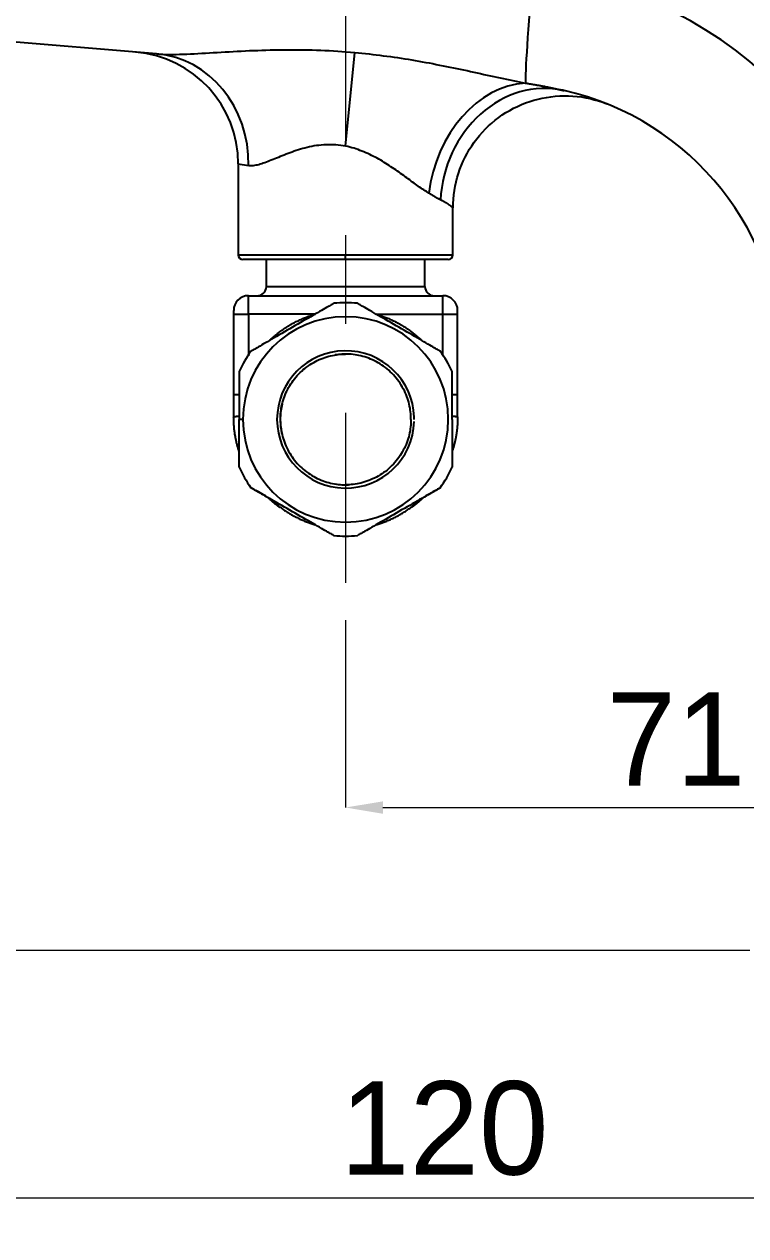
# Model space of a CAD drawing. Extents: x 0 to 1354, y 0 to 992.
# Drawn here: x 740.4 to 817.7, y 305.1 to 434.8 of the extents above; entities that cross this region are included whole.
import ezdxf

# ---------------------------------------------------------------- set-up
doc = ezdxf.new("R2010")
doc.units = 0
doc.header["$LTSCALE"] = 6
doc.header["$MEASUREMENT"] = 0
doc.header["$PDMODE"] = 3
doc.header["$PDSIZE"] = -10
doc.linetypes.add('CENTER2', pattern=[28.575, 19.05, -3.175, 3.175, -3.175])
doc.layers.get('0').update_dxf_attribs({"linetype": 'CONTINUOUS'})
doc.layers.get('DEFPOINTS').update_dxf_attribs({"linetype": 'CONTINUOUS'})
doc.layers.add('Cneter', color=1, linetype='CENTER2', lineweight=13)
doc.styles.add('Daelim Dimension', font='')
doc.styles.get('Daelim Dimension').set_extended_font_data('나눔고딕')
doc.dimstyles.new('DEFAULT', dxfattribs={"dimscale": 2, "dimtxt": 2, "dimasz": 2, "dimexe": 0, "dimexo": 2, "dimgap": 1, "dimtad": 1, "dimdec": 1, "dimzin": 9, "dimdsep": 46, "dimtxsty": 'Daelim Dimension', "dimcen": 0.5, "dimclrd": 252, "dimclre": 252, "dimclrt": 3, "dimadec": 1, "dimazin": 0, "dimtfac": 1, "dimtdec": 1, "dimtix": 1, "dimtmove": 0, "dimatfit": 3, "dimfxl": 1, "dimtolj": 1, "dimtzin": 1, "dimlwd": 9, "dimlwe": 9, "dimarcsym": 0})

# ---------------------------------------------------------------- blocks, each defined once
blk = doc.blocks.new('*D0')
at = {"color": 5, "lineweight": 9, "ltscale": 0.5, "transparency": 16777216}
for p, q in [((739.67, 496.61), (657.77, 496.61)), ((657.77, 492.61), (657.77, 339.62)), ((818.17, 335.62), (657.77, 335.62))]:
    blk.add_line(p, q, dxfattribs=at)
at = {"color": 5, "ltscale": 0.5, "transparency": 16777216}
for points in [[(657.1, 492.61), (658.44, 492.61), (657.77, 496.61)], [(657.1, 339.62), (658.44, 339.62), (657.77, 335.62)]]:
    blk.add_solid(points, dxfattribs=at)
at = {"layer": 'DEFPOINTS', "color": 0, "ltscale": 0.5, "transparency": 16777216}
for p in [(743.67, 496.61), (657.77, 335.62), (822.17, 335.62)]:
    blk.add_point(p, dxfattribs=at)
at = {"color": 7, "ltscale": 0.5, "transparency": 16777216, "insert": (650.33, 416.12), "char_height": 10, "attachment_point": 5, "rotation": 90, "style": 'Daelim Dimension'}
blk.add_mtext('\\A1;161', dxfattribs=at)
blk = doc.blocks.new('*D1')
at = {"color": 5, "lineweight": 9, "ltscale": 0.5, "transparency": 16777216}
for p, q in [((774.87, 370.99), (774.87, 350.93)), ((778.87, 350.93), (841.67, 350.93)), ((845.67, 333.62), (845.67, 350.93))]:
    blk.add_line(p, q, dxfattribs=at)
at = {"color": 5, "ltscale": 0.5, "transparency": 16777216}
for points in [[(778.87, 351.59), (778.87, 350.26), (774.87, 350.93)], [(841.67, 351.59), (841.67, 350.26), (845.67, 350.93)]]:
    blk.add_solid(points, dxfattribs=at)
at = {"layer": 'DEFPOINTS', "color": 0, "ltscale": 0.5, "transparency": 16777216}
for p in [(774.87, 374.99), (845.67, 350.93), (845.67, 329.62)]:
    blk.add_point(p, dxfattribs=at)
at = {"color": 7, "ltscale": 0.5, "transparency": 16777216, "insert": (810.27, 358.26), "char_height": 10, "attachment_point": 5, "style": 'Daelim Dimension'}
blk.add_mtext('\\A1;71', dxfattribs=at)
blk = doc.blocks.new('*D2')
at = {"color": 5, "lineweight": 9, "ltscale": 0.5, "transparency": 16777216}
for p, q in [((725.22, 424.68), (725.22, 309.13)), ((845.67, 326.62), (845.67, 309.13)), ((729.22, 309.13), (841.67, 309.13))]:
    blk.add_line(p, q, dxfattribs=at)
at = {"color": 5, "ltscale": 0.5, "transparency": 16777216}
for points in [[(729.22, 309.8), (729.22, 308.46), (725.22, 309.13)], [(841.67, 309.8), (841.67, 308.46), (845.67, 309.13)]]:
    blk.add_solid(points, dxfattribs=at)
at = {"layer": 'DEFPOINTS', "color": 0, "ltscale": 0.5, "transparency": 16777216}
for p in [(725.22, 428.68), (845.67, 330.62), (845.67, 309.13)]:
    blk.add_point(p, dxfattribs=at)
at = {"color": 7, "ltscale": 0.5, "transparency": 16777216, "insert": (785.44, 316.55), "char_height": 10, "attachment_point": 5, "style": 'Daelim Dimension'}
blk.add_mtext('\\A1;120', dxfattribs=at)
blk = doc.blocks.new('*D4')
at = {"color": 5, "lineweight": 9, "ltscale": 0.5, "transparency": 16777216}
for p, q in [((721.17, 428.73), (690.37, 428.73)), ((690.37, 424.73), (690.37, 339.62)), ((812.82, 335.62), (690.37, 335.62))]:
    blk.add_line(p, q, dxfattribs=at)
at = {"color": 5, "ltscale": 0.5, "transparency": 16777216}
for points in [[(689.7, 424.73), (691.03, 424.73), (690.37, 428.73)], [(689.7, 339.62), (691.03, 339.62), (690.37, 335.62)]]:
    blk.add_solid(points, dxfattribs=at)
at = {"layer": 'DEFPOINTS', "color": 0, "ltscale": 0.5, "transparency": 16777216}
for p in [(725.17, 428.73), (690.37, 335.62), (816.82, 335.62)]:
    blk.add_point(p, dxfattribs=at)
at = {"color": 7, "ltscale": 0.5, "transparency": 16777216, "insert": (682.92, 382.17), "char_height": 10, "attachment_point": 5, "rotation": 90, "style": 'Daelim Dimension'}
blk.add_mtext('\\A1;93', dxfattribs=at)
blk = doc.blocks.new('*D6')
at = {"color": 5, "lineweight": 9, "ltscale": 0.5, "transparency": 16777216}
for p, q in [((757.97, 335.62), (657.77, 335.62)), ((657.77, 331.62), (657.77, 210.41)), ((822.81, 206.41), (657.77, 206.41))]:
    blk.add_line(p, q, dxfattribs=at)
at = {"color": 5, "ltscale": 0.5, "transparency": 16777216}
for points in [[(657.1, 331.62), (658.44, 331.62), (657.77, 335.62)], [(657.1, 210.41), (658.44, 210.41), (657.77, 206.41)]]:
    blk.add_solid(points, dxfattribs=at)
at = {"layer": 'DEFPOINTS', "color": 0, "ltscale": 0.5, "transparency": 16777216}
for p in [(761.97, 335.62), (657.77, 206.41), (826.81, 206.41)]:
    blk.add_point(p, dxfattribs=at)
at = {"color": 7, "ltscale": 0.5, "transparency": 16777216, "insert": (650.32, 271.01), "char_height": 10, "attachment_point": 5, "rotation": 90, "style": 'Daelim Dimension'}
blk.add_mtext('\\A1;330', dxfattribs=at)

msp = doc.modelspace()

# ---------------------------------------------------------------- linework, layer by layer
for p, q in [((754.62, 431.63), (731.88, 433.52)), ((774.87, 421.74), (775.85, 431.78)), ((763.37, 419.86), (763.37, 410.12)), ((763.37, 419.86), (764.48, 419.67)), ((786.37, 410.12), (786.37, 415.15)), ((763.37, 410.12), (774.87, 410.12)), ((774.87, 409.62), (774.87, 410.12)), ((774.87, 410.12), (786.37, 410.12)), ((774.87, 409.62), (763.87, 409.62)), ((766.37, 409.62), (766.37, 406.72)), ((785.87, 409.62), (774.87, 409.62)), ((783.37, 406.72), (783.37, 409.62)), ((764.46, 405.74), (785.29, 405.74)), ((764.46, 403.76), (764.46, 405.74)), ((785.29, 403.76), (785.29, 405.74)), ((762.87, 404.16), (762.87, 403.76)), ((762.87, 403.76), (764.46, 403.76)), ((762.87, 403.76), (762.87, 395.13)), ((785.29, 403.76), (786.87, 403.76)), ((786.87, 403.76), (786.87, 404.16)), ((786.87, 395.13), (786.87, 403.76))]:
    msp.add_line(p, q)
for points in [[(754.62, 431.63), (754.94, 431.6), (755.28, 431.59), (755.62, 431.58), (755.98, 431.58), (756.34, 431.58), (756.71, 431.58), (757.09, 431.59), (757.47, 431.6), (757.86, 431.62), (758.25, 431.63), (758.65, 431.65), (759.05, 431.67), (759.46, 431.7), (759.86, 431.72), (760.28, 431.74), (760.69, 431.77), (761.11, 431.79), (761.54, 431.82), (761.96, 431.84), (762.39, 431.87), (762.82, 431.89), (763.26, 431.91), (763.69, 431.93), (764.13, 431.96), (764.57, 431.98), (765.01, 431.99), (765.45, 432.01), (765.89, 432.03), (766.33, 432.04), (766.78, 432.05), (767.23, 432.06), (767.68, 432.07), (768.13, 432.08), (768.58, 432.08), (769.03, 432.08), (769.48, 432.08), (769.93, 432.08), (770.39, 432.07), (770.84, 432.06), (771.3, 432.05), (771.75, 432.04), (772.2, 432.02), (772.66, 432), (773.11, 431.98), (773.57, 431.95), (774.03, 431.92), (774.48, 431.89), (774.94, 431.86), (775.39, 431.82), (775.85, 431.78)], [(775.85, 431.78), (776.24, 431.75), (776.62, 431.71), (777, 431.67), (777.39, 431.63), (777.77, 431.58), (778.15, 431.54), (778.53, 431.49), (778.91, 431.44), (779.3, 431.39), (779.68, 431.34), (780.06, 431.28), (780.44, 431.23), (780.82, 431.17), (781.2, 431.11), (781.57, 431.05), (781.95, 430.99), (782.33, 430.92), (782.7, 430.86), (783.08, 430.79), (783.45, 430.72), (783.83, 430.66), (784.2, 430.59), (784.57, 430.51), (784.94, 430.44), (785.31, 430.37), (785.68, 430.3), (786.05, 430.22), (786.42, 430.14), (786.78, 430.07), (787.15, 429.99), (787.51, 429.91), (787.88, 429.84), (788.24, 429.76), (788.6, 429.68), (788.96, 429.6), (789.32, 429.52), (789.67, 429.44), (790.03, 429.37), (790.38, 429.29), (790.73, 429.21), (791.08, 429.14), (791.43, 429.06), (791.77, 428.99), (792.11, 428.91), (792.46, 428.84), (792.79, 428.77), (793.13, 428.7), (793.46, 428.63), (793.79, 428.57), (794.12, 428.51)], [(794.12, 428.51), (794.21, 428.49), (794.3, 428.48), (794.38, 428.47), (794.47, 428.45), (794.55, 428.44), (794.64, 428.43), (794.72, 428.41), (794.81, 428.4), (794.89, 428.39), (794.98, 428.37), (795.06, 428.36), (795.15, 428.34), (795.23, 428.33), (795.32, 428.31), (795.4, 428.3), (795.49, 428.28), (795.57, 428.27), (795.66, 428.25), (795.74, 428.24), (795.82, 428.22), (795.91, 428.21), (795.99, 428.19), (796.07, 428.17), (796.16, 428.16), (796.24, 428.14), (796.32, 428.12), (796.41, 428.11), (796.49, 428.09), (796.57, 428.07), (796.65, 428.06), (796.74, 428.04), (796.82, 428.02), (796.9, 428.01), (796.98, 427.99), (797.06, 427.97), (797.15, 427.96), (797.23, 427.94), (797.31, 427.92), (797.39, 427.9), (797.47, 427.89), (797.55, 427.87), (797.63, 427.85), (797.71, 427.83), (797.79, 427.81), (797.87, 427.8), (797.95, 427.78), (798.03, 427.76), (798.11, 427.74), (798.19, 427.73), (798.27, 427.71)], [(786.38, 415.15), (786.38, 415.62), (786.41, 416.08), (786.46, 416.55), (786.52, 417.01), (786.6, 417.48), (786.7, 417.93), (786.82, 418.39), (786.96, 418.84), (787.11, 419.28), (787.28, 419.72), (787.47, 420.14), (787.67, 420.57), (787.89, 420.98), (788.12, 421.39), (788.38, 421.78), (788.64, 422.17), (788.92, 422.54), (789.22, 422.9), (789.53, 423.26), (789.85, 423.6), (790.19, 423.92), (790.54, 424.23), (790.9, 424.53), (791.27, 424.82), (791.65, 425.09), (792.05, 425.34), (792.45, 425.58), (792.86, 425.81), (793.28, 426.01), (793.71, 426.2), (794.14, 426.38), (794.59, 426.53), (795.03, 426.67), (795.49, 426.79), (795.94, 426.9), (796.4, 426.98), (796.87, 427.05), (797.33, 427.1), (797.8, 427.13), (798.27, 427.15), (798.74, 427.14), (799.21, 427.12), (799.67, 427.08), (800.14, 427.02), (800.6, 426.94), (801.06, 426.84), (801.51, 426.73), (801.96, 426.6), (802.41, 426.45), (802.84, 426.28)], [(774.87, 421.74), (774.61, 421.79), (774.35, 421.83), (774.09, 421.86), (773.82, 421.89), (773.56, 421.9), (773.3, 421.91), (773.04, 421.91), (772.78, 421.91), (772.52, 421.89), (772.26, 421.87), (772, 421.84), (771.75, 421.81), (771.49, 421.77), (771.24, 421.72), (770.99, 421.67), (770.75, 421.61), (770.51, 421.55), (770.27, 421.49), (770.04, 421.42), (769.81, 421.35), (769.58, 421.28), (769.36, 421.2), (769.14, 421.12), (768.92, 421.04), (768.7, 420.96), (768.49, 420.88), (768.28, 420.8), (768.08, 420.72), (767.87, 420.64), (767.67, 420.55), (767.48, 420.47), (767.29, 420.4), (767.1, 420.32), (766.91, 420.25), (766.73, 420.17), (766.56, 420.1), (766.38, 420.04), (766.21, 419.98), (766.04, 419.92), (765.88, 419.86), (765.72, 419.82), (765.56, 419.77), (765.41, 419.73), (765.26, 419.7), (765.11, 419.68), (764.98, 419.66), (764.84, 419.65), (764.72, 419.65), (764.59, 419.65), (764.48, 419.67)], [(783.79, 416.71), (783.66, 416.8), (783.52, 416.88), (783.38, 416.97), (783.24, 417.07), (783.09, 417.16), (782.95, 417.26), (782.8, 417.37), (782.65, 417.47), (782.51, 417.58), (782.35, 417.68), (782.2, 417.79), (782.05, 417.91), (781.89, 418.02), (781.74, 418.13), (781.58, 418.25), (781.42, 418.36), (781.26, 418.48), (781.09, 418.6), (780.93, 418.72), (780.76, 418.84), (780.59, 418.96), (780.42, 419.08), (780.25, 419.2), (780.07, 419.32), (779.9, 419.44), (779.72, 419.55), (779.54, 419.67), (779.37, 419.79), (779.18, 419.9), (779, 420.01), (778.82, 420.13), (778.63, 420.24), (778.44, 420.35), (778.25, 420.45), (778.05, 420.56), (777.86, 420.66), (777.66, 420.76), (777.45, 420.86), (777.25, 420.96), (777.04, 421.05), (776.83, 421.14), (776.62, 421.22), (776.41, 421.3), (776.2, 421.38), (775.98, 421.45), (775.77, 421.52), (775.55, 421.58), (775.32, 421.64), (775.1, 421.7), (774.87, 421.74)], [(785.03, 416), (785.01, 416.01), (784.99, 416.02), (784.97, 416.03), (784.94, 416.04), (784.92, 416.06), (784.9, 416.07), (784.88, 416.08), (784.85, 416.09), (784.83, 416.1), (784.81, 416.11), (784.78, 416.13), (784.76, 416.14), (784.74, 416.15), (784.72, 416.16), (784.69, 416.18), (784.67, 416.19), (784.64, 416.2), (784.62, 416.22), (784.6, 416.23), (784.57, 416.25), (784.55, 416.26), (784.52, 416.27), (784.5, 416.29), (784.48, 416.3), (784.45, 416.32), (784.43, 416.33), (784.4, 416.35), (784.38, 416.36), (784.35, 416.38), (784.33, 416.39), (784.3, 416.41), (784.27, 416.42), (784.25, 416.44), (784.22, 416.45), (784.2, 416.47), (784.17, 416.49), (784.15, 416.5), (784.12, 416.52), (784.09, 416.53), (784.07, 416.55), (784.04, 416.57), (784.01, 416.58), (783.99, 416.6), (783.96, 416.61), (783.93, 416.63), (783.9, 416.65), (783.88, 416.66), (783.85, 416.68), (783.82, 416.7), (783.79, 416.71)], [(786.37, 415.15), (786.37, 415.15), (786.37, 415.15), (786.37, 415.15), (786.37, 415.15), (786.36, 415.16), (786.35, 415.16), (786.35, 415.17), (786.34, 415.18), (786.33, 415.18), (786.32, 415.19), (786.31, 415.2), (786.29, 415.21), (786.28, 415.22), (786.26, 415.24), (786.25, 415.25), (786.23, 415.26), (786.21, 415.28), (786.19, 415.29), (786.17, 415.31), (786.15, 415.32), (786.13, 415.34), (786.11, 415.36), (786.08, 415.38), (786.06, 415.39), (786.03, 415.41), (786, 415.43), (785.97, 415.45), (785.94, 415.47), (785.91, 415.5), (785.88, 415.52), (785.85, 415.54), (785.81, 415.56), (785.78, 415.59), (785.74, 415.61), (785.71, 415.63), (785.67, 415.66), (785.63, 415.68), (785.59, 415.7), (785.55, 415.73), (785.51, 415.75), (785.46, 415.78), (785.42, 415.8), (785.37, 415.83), (785.33, 415.85), (785.28, 415.88), (785.23, 415.9), (785.18, 415.93), (785.13, 415.95), (785.08, 415.98), (785.03, 416)], [(766.37, 406.72), (766.39, 406.72), (766.44, 406.72), (766.52, 406.72), (766.63, 406.72), (766.78, 406.72), (766.96, 406.72), (767.17, 406.72), (767.42, 406.72), (767.7, 406.72), (768.01, 406.72), (768.34, 406.72), (768.7, 406.72), (769.08, 406.72), (769.48, 406.72), (769.9, 406.72), (770.33, 406.72), (770.77, 406.72), (771.23, 406.72), (771.71, 406.72), (772.2, 406.72), (772.71, 406.72), (773.24, 406.72), (773.77, 406.72), (774.31, 406.72), (774.86, 406.72), (775.41, 406.72), (775.95, 406.72), (776.49, 406.72), (777.02, 406.72), (777.53, 406.72), (778.03, 406.72), (778.51, 406.72), (778.98, 406.72), (779.42, 406.72), (779.84, 406.72), (780.26, 406.72), (780.65, 406.72), (781.03, 406.72), (781.39, 406.72), (781.73, 406.72), (782.03, 406.72), (782.31, 406.72), (782.56, 406.72), (782.78, 406.72), (782.96, 406.72), (783.11, 406.72), (783.23, 406.72), (783.31, 406.72), (783.36, 406.72), (783.37, 406.72)], [(773.62, 404.92), (773.61, 404.92), (773.58, 404.9), (773.54, 404.88), (773.49, 404.85), (773.41, 404.81), (773.32, 404.75), (773.22, 404.69), (773.1, 404.63), (772.97, 404.55), (772.82, 404.46), (772.65, 404.37), (772.48, 404.26), (772.28, 404.15), (772.08, 404.04), (771.86, 403.91), (771.63, 403.78), (771.39, 403.64), (771.14, 403.49), (770.88, 403.34), (770.61, 403.19), (770.33, 403.03), (770.05, 402.87), (769.76, 402.7), (769.47, 402.53), (769.18, 402.36), (768.89, 402.2), (768.6, 402.03), (768.31, 401.86), (768.03, 401.7), (767.75, 401.54), (767.48, 401.38), (767.22, 401.23), (766.97, 401.08), (766.73, 400.95), (766.5, 400.81), (766.28, 400.69), (766.07, 400.57), (765.88, 400.46), (765.7, 400.35), (765.53, 400.26), (765.39, 400.17), (765.25, 400.09), (765.13, 400.02), (765.03, 399.96), (764.94, 399.91), (764.86, 399.87), (764.81, 399.84), (764.77, 399.81), (764.74, 399.8), (764.73, 399.8)], [(785.02, 399.8), (785.01, 399.8), (784.98, 399.81), (784.94, 399.84), (784.89, 399.87), (784.81, 399.91), (784.73, 399.96), (784.62, 400.02), (784.5, 400.09), (784.37, 400.17), (784.22, 400.25), (784.06, 400.35), (783.88, 400.45), (783.68, 400.56), (783.48, 400.68), (783.26, 400.81), (783.03, 400.94), (782.79, 401.08), (782.54, 401.22), (782.28, 401.38), (782.01, 401.53), (781.74, 401.69), (781.45, 401.85), (781.16, 402.02), (780.87, 402.19), (780.58, 402.36), (780.29, 402.52), (780, 402.69), (779.71, 402.86), (779.43, 403.02), (779.15, 403.18), (778.88, 403.34), (778.62, 403.49), (778.37, 403.63), (778.12, 403.77), (777.89, 403.91), (777.67, 404.03), (777.47, 404.15), (777.27, 404.26), (777.1, 404.37), (776.93, 404.46), (776.78, 404.55), (776.65, 404.63), (776.53, 404.7), (776.42, 404.76), (776.34, 404.81), (776.26, 404.85), (776.21, 404.88), (776.17, 404.9), (776.14, 404.92), (776.13, 404.92)], [(764.46, 403.76), (764.46, 399.31)], [(771.61, 403.76), (764.46, 403.76)], [(766.83, 401.03), (766.91, 401.11), (766.99, 401.18), (767.08, 401.26), (767.16, 401.33), (767.24, 401.41), (767.33, 401.48), (767.42, 401.55), (767.5, 401.62), (767.59, 401.69), (767.68, 401.76), (767.77, 401.83), (767.86, 401.9), (767.95, 401.96), (768.04, 402.03), (768.13, 402.09), (768.22, 402.16), (768.32, 402.22), (768.41, 402.28), (768.5, 402.35), (768.6, 402.41), (768.69, 402.47), (768.79, 402.52), (768.89, 402.58), (768.98, 402.64), (769.08, 402.69), (769.18, 402.75), (769.27, 402.8), (769.37, 402.85), (769.47, 402.91), (769.57, 402.96), (769.67, 403.01), (769.77, 403.06), (769.87, 403.1), (769.97, 403.15), (770.07, 403.2), (770.17, 403.24), (770.27, 403.28), (770.37, 403.33), (770.47, 403.37), (770.58, 403.41), (770.68, 403.45), (770.78, 403.49), (770.88, 403.53), (770.99, 403.56), (771.09, 403.6), (771.19, 403.63), (771.3, 403.67), (771.4, 403.7), (771.5, 403.73), (771.61, 403.76)], [(778.14, 403.76), (785.29, 403.76)], [(778.14, 403.76), (778.25, 403.73), (778.35, 403.7), (778.46, 403.66), (778.56, 403.63), (778.67, 403.6), (778.77, 403.56), (778.87, 403.52), (778.98, 403.48), (779.08, 403.45), (779.18, 403.41), (779.29, 403.36), (779.39, 403.32), (779.49, 403.28), (779.59, 403.24), (779.69, 403.19), (779.8, 403.14), (779.9, 403.1), (780, 403.05), (780.1, 403), (780.2, 402.95), (780.3, 402.9), (780.4, 402.84), (780.5, 402.79), (780.59, 402.74), (780.69, 402.68), (780.79, 402.63), (780.89, 402.57), (780.98, 402.51), (781.08, 402.45), (781.18, 402.39), (781.27, 402.33), (781.36, 402.27), (781.46, 402.2), (781.55, 402.14), (781.64, 402.08), (781.74, 402.01), (781.83, 401.94), (781.92, 401.88), (782.01, 401.81), (782.1, 401.74), (782.19, 401.67), (782.28, 401.6), (782.36, 401.52), (782.45, 401.45), (782.54, 401.38), (782.62, 401.3), (782.71, 401.23), (782.79, 401.15), (782.88, 401.08), (782.96, 401)], [(785.29, 399.34), (785.29, 403.76)], [(767.88, 392.71), (767.89, 392.9), (767.9, 393.1), (767.92, 393.3), (767.95, 393.5), (767.98, 393.7), (768.02, 393.91), (768.07, 394.11), (768.12, 394.31), (768.18, 394.52), (768.24, 394.72), (768.31, 394.92), (768.39, 395.12), (768.48, 395.32), (768.57, 395.52), (768.67, 395.72), (768.77, 395.91), (768.88, 396.11), (769, 396.3), (769.13, 396.48), (769.26, 396.66), (769.4, 396.84), (769.54, 397.02), (769.69, 397.19), (769.84, 397.35), (770, 397.51), (770.17, 397.67), (770.34, 397.82), (770.51, 397.96), (770.69, 398.1), (770.88, 398.23), (771.06, 398.36), (771.25, 398.48), (771.45, 398.59), (771.64, 398.7), (771.84, 398.79), (772.04, 398.89), (772.24, 398.97), (772.45, 399.05), (772.65, 399.12), (772.85, 399.19), (773.06, 399.25), (773.26, 399.3), (773.47, 399.34), (773.67, 399.38), (773.88, 399.42), (774.08, 399.44), (774.28, 399.46), (774.48, 399.48), (774.68, 399.48), (774.87, 399.49)], [(781.87, 392.49), (781.87, 392.69), (781.86, 392.89), (781.85, 393.09), (781.83, 393.29), (781.8, 393.5), (781.77, 393.71), (781.73, 393.92), (781.68, 394.13), (781.63, 394.33), (781.57, 394.54), (781.5, 394.75), (781.42, 394.96), (781.34, 395.17), (781.25, 395.37), (781.16, 395.58), (781.05, 395.78), (780.94, 395.98), (780.83, 396.17), (780.7, 396.36), (780.57, 396.55), (780.43, 396.74), (780.29, 396.92), (780.14, 397.1), (779.99, 397.27), (779.82, 397.44), (779.66, 397.6), (779.49, 397.75), (779.31, 397.9), (779.13, 398.05), (778.94, 398.18), (778.75, 398.31), (778.56, 398.44), (778.36, 398.55), (778.17, 398.67), (777.96, 398.77), (777.76, 398.86), (777.55, 398.95), (777.35, 399.04), (777.14, 399.11), (776.93, 399.18), (776.72, 399.24), (776.51, 399.29), (776.3, 399.34), (776.1, 399.38), (775.89, 399.41), (775.68, 399.44), (775.48, 399.46), (775.28, 399.48), (775.07, 399.48), (774.87, 399.49)], [(763.47, 397.61), (763.47, 397.61), (763.47, 397.6), (763.47, 397.59), (763.47, 397.58), (763.47, 397.55), (763.47, 397.53), (763.47, 397.5), (763.47, 397.46), (763.47, 397.42), (763.47, 397.38), (763.47, 397.33), (763.47, 397.28), (763.47, 397.22), (763.47, 397.16), (763.47, 397.09), (763.47, 397.02), (763.47, 396.94), (763.47, 396.86), (763.47, 396.78), (763.47, 396.69), (763.47, 396.6), (763.47, 396.5), (763.47, 396.4), (763.47, 396.3), (763.47, 396.19), (763.47, 396.07), (763.47, 395.96), (763.47, 395.84), (763.47, 395.71), (763.47, 395.59), (763.47, 395.46), (763.47, 395.32), (763.47, 395.19), (763.47, 395.05), (763.47, 394.9), (763.47, 394.75), (763.47, 394.6), (763.47, 394.45), (763.47, 394.3), (763.47, 394.14), (763.47, 393.98), (763.47, 393.82), (763.47, 393.66), (763.47, 393.5), (763.47, 393.33), (763.47, 393.16), (763.47, 393), (763.47, 392.83), (763.47, 392.66), (763.47, 392.49)], [(786.27, 392.49), (786.27, 392.81), (786.27, 393.15), (786.27, 393.48), (786.27, 393.81), (786.27, 394.13), (786.27, 394.44), (786.27, 394.74), (786.27, 395.04), (786.27, 395.31), (786.27, 395.58), (786.27, 395.83), (786.27, 396.07), (786.27, 396.29), (786.27, 396.5), (786.27, 396.69), (786.27, 396.86), (786.27, 397.02), (786.27, 397.16), (786.27, 397.28), (786.27, 397.38), (786.27, 397.46), (786.27, 397.53), (786.27, 397.58), (786.27, 397.6), (786.27, 397.61)], [(762.87, 395.13), (762.87, 395.09), (762.87, 395.04), (762.87, 394.99), (762.87, 394.95), (762.87, 394.9), (762.87, 394.85), (762.87, 394.8), (762.87, 394.76), (762.87, 394.71), (762.87, 394.66), (762.87, 394.62), (762.87, 394.57), (762.87, 394.52), (762.87, 394.47), (762.87, 394.43), (762.87, 394.38), (762.87, 394.33), (762.87, 394.29), (762.87, 394.24), (762.87, 394.19), (762.87, 394.15), (762.87, 394.1), (762.87, 394.05), (762.87, 394), (762.87, 393.96), (762.87, 393.91), (762.87, 393.86), (762.87, 393.82), (762.87, 393.77), (762.87, 393.72), (762.87, 393.67), (762.87, 393.63), (762.87, 393.58), (762.87, 393.53), (762.87, 393.49), (762.87, 393.44), (762.87, 393.39), (762.87, 393.35), (762.87, 393.3), (762.87, 393.25), (762.87, 393.2), (762.87, 393.16), (762.87, 393.11), (762.87, 393.06), (762.87, 393.02), (762.87, 392.97), (762.87, 392.92), (762.87, 392.87), (762.87, 392.83), (762.87, 392.78)], [(763.47, 395.13), (763.45, 395.13), (763.42, 395.13), (763.4, 395.13), (763.38, 395.13), (763.36, 395.13), (763.34, 395.13), (763.32, 395.13), (763.3, 395.13), (763.28, 395.13), (763.26, 395.13), (763.24, 395.13), (763.23, 395.13), (763.21, 395.13), (763.19, 395.13), (763.17, 395.13), (763.16, 395.13), (763.14, 395.13), (763.12, 395.13), (763.11, 395.13), (763.09, 395.13), (763.08, 395.13), (763.07, 395.13), (763.05, 395.13), (763.04, 395.13), (763.03, 395.13), (763.01, 395.13), (763, 395.13), (762.99, 395.13), (762.98, 395.13), (762.97, 395.13), (762.96, 395.13), (762.95, 395.13), (762.94, 395.13), (762.94, 395.13), (762.93, 395.13), (762.92, 395.13), (762.91, 395.13), (762.91, 395.13), (762.9, 395.13), (762.9, 395.13), (762.89, 395.13), (762.89, 395.13), (762.89, 395.13), (762.88, 395.13), (762.88, 395.13), (762.88, 395.13), (762.88, 395.13), (762.88, 395.13), (762.88, 395.13), (762.87, 395.13)], [(786.87, 395.13), (786.28, 395.13)], [(786.87, 392.78), (786.87, 392.83), (786.87, 392.87), (786.87, 392.92), (786.87, 392.97), (786.87, 393.02), (786.87, 393.06), (786.87, 393.11), (786.87, 393.16), (786.87, 393.2), (786.87, 393.25), (786.87, 393.3), (786.87, 393.35), (786.87, 393.39), (786.87, 393.44), (786.87, 393.49), (786.87, 393.53), (786.87, 393.58), (786.87, 393.63), (786.87, 393.67), (786.87, 393.72), (786.87, 393.77), (786.87, 393.82), (786.87, 393.86), (786.87, 393.91), (786.87, 393.96), (786.87, 394), (786.87, 394.05), (786.87, 394.1), (786.87, 394.15), (786.87, 394.19), (786.87, 394.24), (786.87, 394.29), (786.87, 394.33), (786.87, 394.38), (786.87, 394.43), (786.87, 394.47), (786.87, 394.52), (786.87, 394.57), (786.87, 394.62), (786.87, 394.66), (786.87, 394.71), (786.87, 394.76), (786.87, 394.8), (786.87, 394.85), (786.87, 394.9), (786.87, 394.95), (786.87, 394.99), (786.87, 395.04), (786.87, 395.09), (786.87, 395.13)], [(763.46, 392.79), (763.44, 392.79), (763.42, 392.79), (763.4, 392.79), (763.38, 392.79), (763.36, 392.79), (763.34, 392.79), (763.32, 392.79), (763.3, 392.79), (763.28, 392.79), (763.26, 392.79), (763.24, 392.79), (763.23, 392.79), (763.21, 392.79), (763.19, 392.79), (763.17, 392.79), (763.16, 392.79), (763.14, 392.79), (763.13, 392.79), (763.11, 392.78), (763.09, 392.78), (763.08, 392.78), (763.07, 392.78), (763.05, 392.78), (763.04, 392.78), (763.03, 392.78), (763.02, 392.78), (763, 392.78), (762.99, 392.78), (762.98, 392.78), (762.97, 392.78), (762.96, 392.78), (762.95, 392.78), (762.94, 392.78), (762.94, 392.78), (762.93, 392.78), (762.92, 392.78), (762.92, 392.78), (762.91, 392.78), (762.9, 392.78), (762.9, 392.78), (762.89, 392.78), (762.89, 392.78), (762.89, 392.78), (762.88, 392.78), (762.88, 392.78), (762.88, 392.78), (762.88, 392.78), (762.88, 392.78), (762.88, 392.78), (762.87, 392.78)], [(763.47, 389.04), (763.44, 389.12), (763.42, 389.2), (763.39, 389.28), (763.37, 389.36), (763.35, 389.43), (763.33, 389.51), (763.3, 389.59), (763.28, 389.67), (763.26, 389.75), (763.24, 389.83), (763.22, 389.9), (763.2, 389.98), (763.19, 390.06), (763.17, 390.14), (763.15, 390.21), (763.13, 390.29), (763.12, 390.37), (763.1, 390.44), (763.09, 390.52), (763.07, 390.6), (763.06, 390.67), (763.05, 390.75), (763.03, 390.82), (763.02, 390.9), (763.01, 390.98), (763, 391.05), (762.99, 391.13), (762.98, 391.2), (762.97, 391.27), (762.96, 391.35), (762.95, 391.42), (762.94, 391.5), (762.94, 391.57), (762.93, 391.64), (762.92, 391.72), (762.92, 391.79), (762.91, 391.86), (762.9, 391.93), (762.9, 392.01), (762.9, 392.08), (762.89, 392.15), (762.89, 392.22), (762.88, 392.29), (762.88, 392.36), (762.88, 392.43), (762.88, 392.5), (762.88, 392.57), (762.88, 392.64), (762.88, 392.71), (762.87, 392.78)], [(763.87, 392.49), (763.87, 392.49), (763.86, 392.49), (763.85, 392.49), (763.84, 392.49), (763.83, 392.49), (763.82, 392.49), (763.82, 392.49), (763.81, 392.49), (763.8, 392.49), (763.79, 392.49), (763.78, 392.49), (763.77, 392.49), (763.77, 392.49), (763.76, 392.49), (763.75, 392.49), (763.74, 392.49), (763.73, 392.49), (763.72, 392.49), (763.72, 392.49), (763.71, 392.49), (763.7, 392.49), (763.69, 392.49), (763.68, 392.49), (763.68, 392.49), (763.67, 392.49), (763.66, 392.49), (763.65, 392.49), (763.64, 392.49), (763.64, 392.49), (763.63, 392.49), (763.62, 392.49), (763.61, 392.49), (763.6, 392.49), (763.6, 392.49), (763.59, 392.49), (763.58, 392.49), (763.57, 392.49), (763.57, 392.49), (763.56, 392.49), (763.55, 392.49), (763.54, 392.49), (763.53, 392.49), (763.53, 392.49), (763.52, 392.49), (763.51, 392.49), (763.5, 392.49), (763.5, 392.49), (763.49, 392.49), (763.48, 392.49), (763.47, 392.49)], [(763.47, 387.36), (763.47, 387.36), (763.47, 387.37), (763.47, 387.38), (763.47, 387.4), (763.47, 387.42), (763.47, 387.44), (763.47, 387.47), (763.47, 387.51), (763.47, 387.55), (763.47, 387.59), (763.47, 387.64), (763.47, 387.7), (763.47, 387.75), (763.47, 387.82), (763.47, 387.88), (763.47, 387.95), (763.47, 388.03), (763.47, 388.11), (763.47, 388.19), (763.47, 388.28), (763.47, 388.37), (763.47, 388.47), (763.47, 388.57), (763.47, 388.68), (763.47, 388.79), (763.47, 388.9), (763.47, 389.02), (763.47, 389.14), (763.47, 389.26), (763.47, 389.39), (763.47, 389.52), (763.47, 389.65), (763.47, 389.79), (763.47, 389.93), (763.47, 390.07), (763.47, 390.22), (763.47, 390.37), (763.47, 390.52), (763.47, 390.68), (763.47, 390.83), (763.47, 390.99), (763.47, 391.15), (763.47, 391.31), (763.47, 391.48), (763.47, 391.64), (763.47, 391.81), (763.47, 391.98), (763.47, 392.15), (763.47, 392.32), (763.47, 392.49)], [(767.88, 392.26), (767.89, 392.07), (767.9, 391.87), (767.92, 391.67), (767.95, 391.47), (767.98, 391.27), (768.02, 391.07), (768.07, 390.86), (768.12, 390.66), (768.18, 390.46), (768.24, 390.25), (768.31, 390.05), (768.39, 389.85), (768.48, 389.65), (768.57, 389.45), (768.67, 389.25), (768.77, 389.06), (768.88, 388.87), (769, 388.68), (769.13, 388.49), (769.26, 388.31), (769.4, 388.13), (769.54, 387.95), (769.69, 387.78), (769.84, 387.62), (770, 387.46), (770.17, 387.3), (770.34, 387.15), (770.51, 387.01), (770.69, 386.87), (770.88, 386.74), (771.06, 386.62), (771.25, 386.5), (771.45, 386.38), (771.64, 386.28), (771.84, 386.18), (772.04, 386.09), (772.24, 386), (772.45, 385.92), (772.65, 385.85), (772.85, 385.78), (773.06, 385.73), (773.26, 385.67), (773.47, 385.63), (773.67, 385.59), (773.88, 385.56), (774.08, 385.53), (774.28, 385.51), (774.48, 385.5), (774.68, 385.49), (774.87, 385.49)], [(781.87, 392.49), (781.87, 392.29), (781.86, 392.09), (781.85, 391.88), (781.83, 391.68), (781.8, 391.47), (781.77, 391.26), (781.73, 391.06), (781.68, 390.85), (781.63, 390.64), (781.57, 390.43), (781.5, 390.22), (781.42, 390.01), (781.34, 389.81), (781.25, 389.6), (781.16, 389.4), (781.05, 389.2), (780.94, 389), (780.83, 388.8), (780.7, 388.61), (780.57, 388.42), (780.43, 388.23), (780.29, 388.05), (780.14, 387.88), (779.99, 387.7), (779.82, 387.54), (779.66, 387.38), (779.49, 387.22), (779.31, 387.07), (779.13, 386.93), (778.94, 386.79), (778.75, 386.66), (778.56, 386.54), (778.36, 386.42), (778.17, 386.31), (777.96, 386.2), (777.76, 386.11), (777.55, 386.02), (777.35, 385.94), (777.14, 385.86), (776.93, 385.8), (776.72, 385.73), (776.51, 385.68), (776.3, 385.63), (776.1, 385.59), (775.89, 385.56), (775.68, 385.53), (775.48, 385.51), (775.28, 385.5), (775.07, 385.49), (774.87, 385.49)], [(786.27, 392.49), (786.27, 392.16), (786.27, 391.83), (786.27, 391.49), (786.27, 391.16), (786.27, 390.84), (786.27, 390.53), (786.27, 390.23), (786.27, 389.94), (786.27, 389.66), (786.27, 389.39), (786.27, 389.14), (786.27, 388.9), (786.27, 388.68), (786.27, 388.47), (786.27, 388.28), (786.27, 388.11), (786.27, 387.95), (786.27, 387.82), (786.27, 387.7), (786.27, 387.59), (786.27, 387.51), (786.27, 387.44), (786.27, 387.4), (786.27, 387.37), (786.27, 387.36)], [(786.87, 392.78), (786.87, 392.7), (786.87, 392.63), (786.87, 392.55), (786.87, 392.48), (786.87, 392.4), (786.87, 392.32), (786.86, 392.25), (786.86, 392.17), (786.86, 392.1), (786.85, 392.02), (786.85, 391.94), (786.84, 391.87), (786.83, 391.79), (786.83, 391.72), (786.82, 391.64), (786.81, 391.57), (786.81, 391.49), (786.8, 391.41), (786.79, 391.34), (786.78, 391.26), (786.77, 391.19), (786.76, 391.11), (786.75, 391.04), (786.74, 390.96), (786.73, 390.89), (786.71, 390.81), (786.7, 390.74), (786.69, 390.66), (786.67, 390.59), (786.66, 390.51), (786.65, 390.44), (786.63, 390.36), (786.61, 390.29), (786.6, 390.21), (786.58, 390.14), (786.57, 390.07), (786.55, 389.99), (786.53, 389.92), (786.51, 389.84), (786.49, 389.77), (786.47, 389.7), (786.45, 389.62), (786.43, 389.55), (786.41, 389.48), (786.39, 389.4), (786.37, 389.33), (786.35, 389.26), (786.33, 389.19), (786.3, 389.11), (786.28, 389.04)], [(786.87, 392.78), (786.87, 392.78), (786.87, 392.78), (786.87, 392.78), (786.87, 392.78), (786.87, 392.78), (786.87, 392.78), (786.86, 392.78), (786.86, 392.78), (786.86, 392.78), (786.85, 392.78), (786.85, 392.78), (786.84, 392.78), (786.84, 392.78), (786.83, 392.78), (786.82, 392.78), (786.81, 392.78), (786.81, 392.78), (786.8, 392.78), (786.79, 392.78), (786.78, 392.78), (786.77, 392.78), (786.76, 392.78), (786.75, 392.78), (786.74, 392.78), (786.73, 392.78), (786.71, 392.78), (786.7, 392.78), (786.69, 392.78), (786.67, 392.78), (786.66, 392.78), (786.65, 392.78), (786.63, 392.79), (786.62, 392.79), (786.6, 392.79), (786.58, 392.79), (786.57, 392.79), (786.55, 392.79), (786.53, 392.79), (786.51, 392.79), (786.5, 392.79), (786.48, 392.79), (786.46, 392.79), (786.44, 392.79), (786.42, 392.79), (786.4, 392.79), (786.38, 392.79), (786.36, 392.79), (786.34, 392.79), (786.32, 392.79), (786.3, 392.79)], [(764.73, 385.18), (764.74, 385.18), (764.74, 385.17), (764.75, 385.17), (764.76, 385.16), (764.77, 385.16), (764.78, 385.15), (764.8, 385.14), (764.82, 385.13), (764.84, 385.11), (764.87, 385.1), (764.9, 385.08), (764.93, 385.07), (764.96, 385.05), (765, 385.02), (765.04, 385), (765.08, 384.98), (765.12, 384.95), (765.17, 384.93), (765.22, 384.9), (765.27, 384.87), (765.33, 384.84), (765.38, 384.8), (765.44, 384.77), (765.5, 384.73), (765.57, 384.7), (765.63, 384.66), (765.7, 384.62), (765.78, 384.58), (765.85, 384.53), (765.93, 384.49), (766.01, 384.44), (766.09, 384.4), (766.17, 384.35), (766.26, 384.3), (766.34, 384.25), (766.43, 384.2), (766.52, 384.15), (766.62, 384.09), (766.71, 384.04), (766.81, 383.98), (766.91, 383.92), (767.01, 383.86), (767.11, 383.8), (767.22, 383.74), (767.32, 383.68), (767.43, 383.62), (767.54, 383.56), (767.65, 383.49), (767.76, 383.43), (767.87, 383.37)], [(773.62, 380.05), (773.61, 380.06), (773.58, 380.07), (773.54, 380.09), (773.49, 380.13), (773.41, 380.17), (773.32, 380.22), (773.22, 380.28), (773.1, 380.35), (772.97, 380.42), (772.82, 380.51), (772.65, 380.6), (772.48, 380.71), (772.28, 380.82), (772.08, 380.94), (771.86, 381.06), (771.63, 381.19), (771.39, 381.33), (771.14, 381.48), (770.88, 381.63), (770.61, 381.79), (770.33, 381.94), (770.05, 382.11), (769.76, 382.27), (769.47, 382.44), (769.18, 382.61), (768.89, 382.78), (768.6, 382.94), (768.31, 383.11), (768.03, 383.28), (767.75, 383.43), (767.48, 383.59), (767.22, 383.74), (766.97, 383.89), (766.73, 384.03), (766.5, 384.16), (766.28, 384.29), (766.07, 384.41), (765.88, 384.52), (765.7, 384.62), (765.53, 384.72), (765.39, 384.8), (765.25, 384.88), (765.13, 384.95), (765.03, 385.01), (764.94, 385.06), (764.86, 385.1), (764.81, 385.13), (764.77, 385.16), (764.74, 385.17), (764.73, 385.18)], [(767.87, 383.02), (767.84, 383.04), (767.81, 383.06), (767.78, 383.08), (767.75, 383.1), (767.73, 383.12), (767.7, 383.14), (767.67, 383.16), (767.64, 383.18), (767.62, 383.21), (767.59, 383.23), (767.56, 383.25), (767.53, 383.27), (767.51, 383.29), (767.48, 383.31), (767.45, 383.33), (767.43, 383.35), (767.4, 383.37), (767.37, 383.39), (767.35, 383.42), (767.32, 383.44), (767.29, 383.46), (767.27, 383.48), (767.24, 383.5), (767.22, 383.52), (767.19, 383.55), (767.16, 383.57), (767.14, 383.59), (767.11, 383.61), (767.09, 383.63), (767.06, 383.65), (767.04, 383.68), (767.01, 383.7), (766.98, 383.72), (766.96, 383.74), (766.93, 383.77), (766.91, 383.79), (766.88, 383.81), (766.86, 383.83), (766.83, 383.85), (766.81, 383.88), (766.78, 383.9), (766.76, 383.92), (766.74, 383.94), (766.71, 383.97), (766.69, 383.99), (766.66, 384.01), (766.64, 384.04), (766.61, 384.06), (766.59, 384.08), (766.57, 384.1)], [(785.02, 385.18), (785.01, 385.17), (784.98, 385.16), (784.94, 385.14), (784.89, 385.1), (784.81, 385.06), (784.73, 385.01), (784.62, 384.95), (784.5, 384.88), (784.37, 384.8), (784.22, 384.72), (784.06, 384.62), (783.88, 384.52), (783.68, 384.41), (783.48, 384.29), (783.26, 384.17), (783.03, 384.03), (782.79, 383.9), (782.54, 383.75), (782.28, 383.6), (782.01, 383.44), (781.74, 383.28), (781.45, 383.12), (781.16, 382.95), (780.87, 382.79), (780.58, 382.62), (780.29, 382.45), (780, 382.28), (779.71, 382.12), (779.43, 381.95), (779.15, 381.79), (778.88, 381.64), (778.62, 381.48), (778.37, 381.34), (778.12, 381.2), (777.89, 381.07), (777.67, 380.94), (777.47, 380.82), (777.27, 380.71), (777.1, 380.61), (776.93, 380.51), (776.78, 380.42), (776.65, 380.35), (776.53, 380.28), (776.42, 380.22), (776.34, 380.17), (776.26, 380.12), (776.21, 380.09), (776.17, 380.07), (776.14, 380.05), (776.13, 380.05)], [(781.88, 383.37), (781.99, 383.43), (782.1, 383.5), (782.21, 383.56), (782.32, 383.62), (782.43, 383.68), (782.53, 383.74), (782.64, 383.8), (782.74, 383.86), (782.84, 383.92), (782.94, 383.98), (783.04, 384.04), (783.13, 384.09), (783.23, 384.15), (783.32, 384.2), (783.41, 384.25), (783.49, 384.3), (783.58, 384.35), (783.66, 384.4), (783.74, 384.44), (783.82, 384.49), (783.9, 384.53), (783.97, 384.58), (784.05, 384.62), (784.11, 384.66), (784.18, 384.7), (784.25, 384.73), (784.31, 384.77), (784.37, 384.8), (784.42, 384.84), (784.48, 384.87), (784.53, 384.9), (784.58, 384.93), (784.63, 384.95), (784.67, 384.98), (784.71, 385), (784.75, 385.02), (784.79, 385.05), (784.82, 385.07), (784.85, 385.08), (784.88, 385.1), (784.91, 385.11), (784.93, 385.13), (784.95, 385.14), (784.97, 385.15), (784.98, 385.16), (784.99, 385.16), (785, 385.17), (785.01, 385.17), (785.01, 385.18), (785.02, 385.18)], [(783.18, 384.1), (783.16, 384.08), (783.13, 384.06), (783.11, 384.03), (783.09, 384.01), (783.06, 383.99), (783.04, 383.96), (783.01, 383.94), (782.99, 383.92), (782.96, 383.9), (782.94, 383.87), (782.91, 383.85), (782.89, 383.83), (782.86, 383.8), (782.84, 383.78), (782.81, 383.76), (782.78, 383.74), (782.76, 383.72), (782.73, 383.69), (782.71, 383.67), (782.68, 383.65), (782.66, 383.63), (782.63, 383.6), (782.6, 383.58), (782.58, 383.56), (782.55, 383.54), (782.53, 383.52), (782.5, 383.5), (782.47, 383.47), (782.45, 383.45), (782.42, 383.43), (782.4, 383.41), (782.37, 383.39), (782.34, 383.37), (782.32, 383.35), (782.29, 383.33), (782.26, 383.31), (782.24, 383.28), (782.21, 383.26), (782.18, 383.24), (782.16, 383.22), (782.13, 383.2), (782.1, 383.18), (782.07, 383.16), (782.05, 383.14), (782.02, 383.12), (781.99, 383.1), (781.97, 383.08), (781.94, 383.06), (781.91, 383.04), (781.88, 383.02)], [(766.83, 383.94), (766.91, 383.87), (766.99, 383.79), (767.08, 383.71), (767.16, 383.64), (767.24, 383.57), (767.33, 383.49), (767.42, 383.42), (767.5, 383.35), (767.59, 383.28), (767.68, 383.21), (767.77, 383.14), (767.86, 383.08), (767.95, 383.01), (768.04, 382.94), (768.13, 382.88), (768.22, 382.81), (768.32, 382.75), (768.41, 382.69), (768.5, 382.63), (768.6, 382.57), (768.69, 382.51), (768.79, 382.45), (768.89, 382.39), (768.98, 382.34), (769.08, 382.28), (769.18, 382.22), (769.27, 382.17), (769.37, 382.12), (769.47, 382.07), (769.57, 382.02), (769.67, 381.97), (769.77, 381.92), (769.87, 381.87), (769.97, 381.82), (770.07, 381.78), (770.17, 381.73), (770.27, 381.69), (770.37, 381.65), (770.47, 381.6), (770.58, 381.56), (770.68, 381.52), (770.78, 381.49), (770.88, 381.45), (770.99, 381.41), (771.09, 381.38), (771.19, 381.34), (771.3, 381.31), (771.4, 381.27), (771.5, 381.24), (771.61, 381.21)], [(778.14, 381.21), (778.25, 381.24), (778.35, 381.28), (778.46, 381.31), (778.56, 381.34), (778.67, 381.38), (778.77, 381.41), (778.87, 381.45), (778.98, 381.49), (779.08, 381.53), (779.18, 381.57), (779.29, 381.61), (779.39, 381.65), (779.49, 381.69), (779.59, 381.74), (779.69, 381.78), (779.8, 381.83), (779.9, 381.88), (780, 381.93), (780.1, 381.97), (780.2, 382.02), (780.3, 382.08), (780.4, 382.13), (780.5, 382.18), (780.59, 382.24), (780.69, 382.29), (780.79, 382.35), (780.89, 382.4), (780.98, 382.46), (781.08, 382.52), (781.18, 382.58), (781.27, 382.64), (781.36, 382.71), (781.46, 382.77), (781.55, 382.83), (781.64, 382.9), (781.74, 382.96), (781.83, 383.03), (781.92, 383.1), (782.01, 383.17), (782.1, 383.24), (782.19, 383.31), (782.28, 383.38), (782.36, 383.45), (782.45, 383.52), (782.54, 383.59), (782.62, 383.67), (782.71, 383.74), (782.79, 383.82), (782.88, 383.9), (782.96, 383.97)]]:
    msp.add_lwpolyline(points)
for centre, radius, start, end in [((791.41, 398.44), 42, 0, 85.2474), ((751.37, 419.86), 12, 359.9492, 85.2474), ((791.67, 398.44), 30, 0, 77.2839), ((763.87, 410.12), 0.5, 180, 270), ((785.87, 410.12), 0.5, 270, 0), ((765.39, 406.72), 0.988, 270, 0), ((784.36, 406.72), 0.988, 180, 270), ((764.46, 404.16), 1.58, 90, 180), ((774.87, 392.49), 12.5, 90, 95.786), ((774.87, 392.49), 12.5, 84.2178, 90), ((785.29, 404.16), 1.58, 0, 90), ((774.87, 392.49), 11, 0, 180), ((774.87, 392.49), 12.5, 144.2153, 155.7861), ((774.87, 392.49), 7.35, 1.8185, 180), ((774.87, 392.49), 12.5, 24.2143, 35.7828), ((774.87, 392.49), 7, 87.3928, 99.2391), ((774.87, 392.49), 7, 166.5788, 178.1803), ((774.87, 392.49), 11, 180, 0), ((774.87, 392.49), 7.35, 180, 358.1815), ((774.87, 392.49), 7, 178.1804, 180.0015), ((774.87, 392.49), 7, 179.9985, 181.8196), ((774.87, 392.49), 7, 181.8197, 193.4212), ((774.87, 392.49), 7.35, 359.999, 1.8185), ((774.87, 392.49), 12.5, 204.2148, 215.7839), ((774.87, 392.49), 12.5, 204.2139, 215.7847), ((774.87, 392.49), 12.5, 324.2144, 335.7844), ((774.87, 392.49), 12.5, 324.2172, 335.7857), ((774.87, 392.49), 7, 260.7609, 272.6072), ((774.87, 392.49), 12.5, 264.214, 270), ((774.87, 392.49), 12.5, 270, 275.7822)]:
    msp.add_arc(centre, radius, start, end)
for centre, major_axis, ratio, start_param, end_param in [((795.15, 440.3), (-0.99, -11.96), 0.021679, 4.714191, 6.118337), ((753.63, 419.67), (0.99, 11.96), 0.903618, 4.787375, 6.283185), ((793.1, 416.71), (-3.36, -11.52), 0.762705, 3.398072, 4.931422), ((795.63, 416), (-2.64, -11.71), 0.878251, 3.151115, 4.908035), ((795.63, 416), (-2.64, -11.71), 0.878251, 3.141593, 3.151115)]:
    msp.add_ellipse(centre, major_axis=major_axis, ratio=ratio, start_param=start_param, end_param=end_param)
at = {"layer": 'Cneter', "lineweight": 5, "ltscale": 0.5}
msp.add_line((774.87, 478.91), (774.87, 374.99), dxfattribs=at)

# ---------------------------------------------------------------- dimensions: what is measured, and where the dimension line sits
at = {"color": 5, "ltscale": 0.5}
for base, p1, p2, picture, middle in [((657.77, 335.62), (743.67, 496.61), (822.17, 335.62), '*D0', (657.77, 416.12)), ((690.37, 335.62), (725.17, 428.73), (816.82, 335.62), '*D4', (690.37, 382.17))]:
    dim = msp.add_linear_dim(base=base, p1=p1, p2=p2, angle=90, dimstyle='DEFAULT', override={"dimtxt": 5, "dimdec": 0, "dimclrd": 5, "dimclre": 5, "dimclrt": 7}, dxfattribs=at)
    dim.commit()
    dim.dimension.update_dxf_attribs({"geometry": picture, "text_midpoint": middle, "dimtype": 160})
dim = msp.add_linear_dim(base=(845.67, 309.13), p1=(725.22, 428.68), p2=(845.67, 330.62), dimstyle='DEFAULT', override={"dimtxt": 5, "dimdec": 0, "dimclrd": 5, "dimclre": 5, "dimclrt": 7}, dxfattribs=at)
dim.commit()
dim.dimension.update_dxf_attribs({"geometry": '*D2', "text_midpoint": (785.44, 316.55)})
dim = msp.add_linear_dim(base=(845.67, 350.93), p1=(774.87, 374.99), p2=(845.67, 329.62), dimstyle='DEFAULT', override={"dimtxt": 5, "dimdec": 0, "dimclrd": 5, "dimclre": 5, "dimclrt": 7}, dxfattribs=at)
dim.commit()
dim.dimension.update_dxf_attribs({"geometry": '*D1', "text_midpoint": (810.27, 350.93), "dimtype": 160})
dim = msp.add_linear_dim(base=(657.77, 206.41), p1=(761.97, 335.62), p2=(826.81, 206.41), angle=90, text='330', dimstyle='DEFAULT', override={"dimtxt": 5, "dimdec": 0, "dimclrd": 5, "dimclre": 5, "dimclrt": 7}, dxfattribs=at)
dim.commit()
dim.dimension.update_dxf_attribs({"geometry": '*D6', "text_midpoint": (650.32, 271.01)})

doc.saveas('drawing.dxf')
